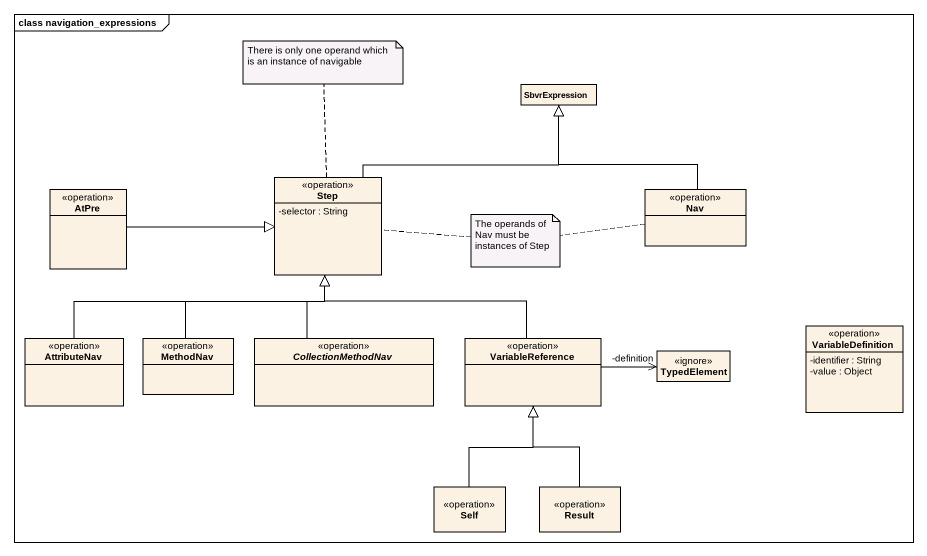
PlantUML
@startuml
mainframe class navigation_expressions
hide circle
hide empty members
skinparam classAttributeIconSize 0
class SbvrExpression
class AtPre <<operation>>
class Step <<operation>> {
  -selector : String
}
class Nav <<operation>>
class VariableDefinition <<operation>> {
  -identifier : String
  -value : Object
}
class AttributeNav <<operation>>
class MethodNav <<operation>>
abstract class CollectionMethodNav <<operation>>
class VariableReference <<operation>>
class TypedElement <<ignore>>
class Self <<operation>>
class Result <<operation>>
AtPre -right-|> Step
Step -right-|> SbvrExpression
Nav -up-|> SbvrExpression
AttributeNav -right-|> Step
MethodNav -up-|> Step
CollectionMethodNav -up-|> Step
VariableReference -up-|> Step
VariableReference -right-> "-definition" TypedElement
Self -up-|> VariableReference
Result -up-|> VariableReference
note top of Step : There is only one operand which is an instance of navigable
note as N2
  The operands of Nav must be instances of Step
end note
N2 .. Nav
N2 .. Step
@enduml
